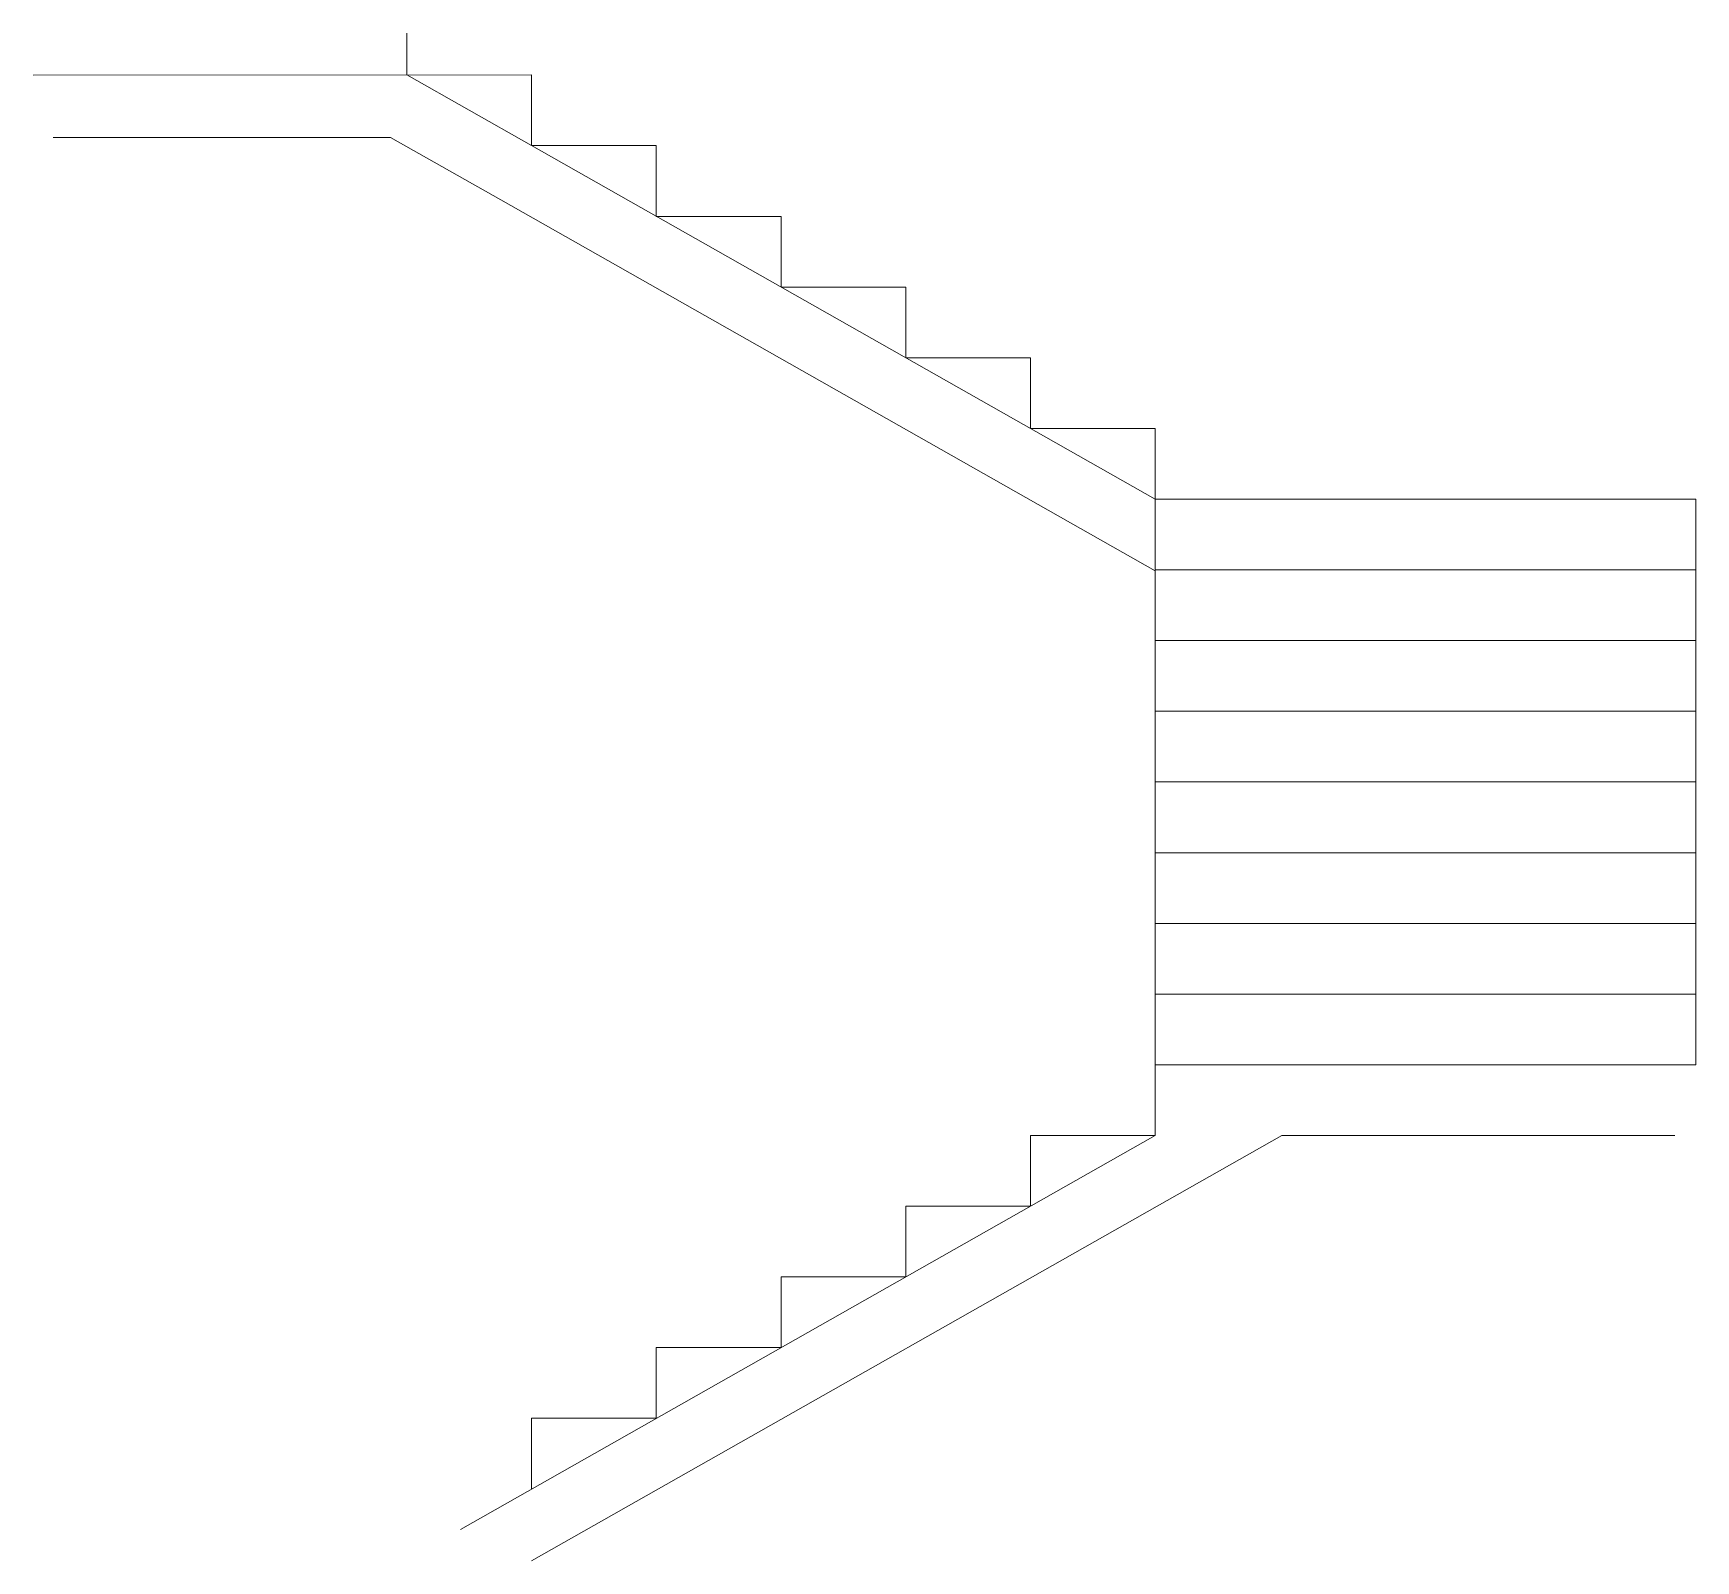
# Model space of a CAD drawing. Header units: millimetres. Extents: x 1415 to 3549, y 2194 to 4677.
# Drawn here: x 1896.026 to 1900.025, y 2289.089 to 2292.762 of the extents above; entities that cross this region are included whole.
import ezdxf

# ---------------------------------------------------------------- set-up
doc = ezdxf.new("R2010")
doc.units = ezdxf.units.MM
doc.layers.add('Layer4', color=7, linetype='Continuous', lineweight=15)

msp = doc.modelspace()

# ---------------------------------------------------------------- linework, layer by layer
at = {"layer": 'Layer4'}
for points in [[(1898.7246, 2291.4718), (1898.7246, 2291.6418), (1897.2246, 2292.4918), (1896.9246, 2292.6617), (1896.9246, 2292.762)], [(1897.2246, 2292.4918), (1897.2246, 2292.6618), (1896.0263, 2292.6616)], [(1896.8851, 2292.5117), (1896.0742, 2292.5116)], [(1898.7246, 2291.4693), (1898.7246, 2291.4693), (1897.1506, 2292.3613), (1896.8851, 2292.5117)], [(1897.5246, 2292.3218), (1897.5246, 2292.4918), (1897.2246, 2292.4918)], [(1897.8246, 2292.1518), (1897.8246, 2292.3218), (1897.5246, 2292.3218)], [(1898.1246, 2291.9818), (1898.1246, 2292.1518), (1897.8246, 2292.1518)], [(1898.4246, 2291.8118), (1898.4246, 2291.9818), (1898.1246, 2291.9818)], [(1898.7246, 2291.6418), (1898.7246, 2291.8118), (1898.4246, 2291.8118)], [(1898.7246, 2291.6418), (1900.0246, 2291.6418), (1900.0246, 2291.4718)], [(1898.7246, 2291.3018), (1900.0246, 2291.3018), (1900.0246, 2291.4718), (1898.7246, 2291.4718), (1898.7246, 2291.3018)], [(1898.7246, 2291.1318), (1900.0246, 2291.1318), (1900.0246, 2291.3018), (1898.7246, 2291.3018), (1898.7246, 2291.1318)], [(1898.7246, 2290.9618), (1900.0246, 2290.9618), (1900.0246, 2291.1318), (1898.7246, 2291.1318), (1898.7246, 2290.9618)], [(1898.7246, 2290.7918), (1900.0246, 2290.7918), (1900.0246, 2290.9618), (1898.7246, 2290.9618), (1898.7246, 2290.7918)], [(1898.7246, 2290.6218), (1900.0246, 2290.6218), (1900.0246, 2290.7918), (1898.7246, 2290.7918), (1898.7246, 2290.6218)], [(1898.7246, 2290.4518), (1900.0246, 2290.4518), (1900.0246, 2290.6218), (1898.7246, 2290.6218), (1898.7246, 2290.4518)], [(1898.7246, 2290.2818), (1900.0246, 2290.2818), (1900.0246, 2290.4518), (1898.7246, 2290.4518), (1898.7246, 2290.2818)], [(1898.7246, 2290.1118), (1898.7246, 2290.2818), (1898.7246, 2290.2818)], [(1898.7246, 2290.2818), (1900.0246, 2290.2818)], [(1897.0534, 2289.1648), (1898.7246, 2290.1118)], [(1897.2246, 2289.0893), (1899.0288, 2290.1118)], [(1898.4246, 2289.9418), (1898.4246, 2290.1118), (1898.7246, 2290.1118)], [(1899.0288, 2290.1118), (1899.9743, 2290.1118)], [(1898.1246, 2289.7718), (1898.1246, 2289.9418), (1898.4246, 2289.9418)], [(1897.8246, 2289.6018), (1897.8246, 2289.7718), (1898.1246, 2289.7718)], [(1897.5246, 2289.4318), (1897.5246, 2289.6018), (1897.8246, 2289.6018)], [(1897.2246, 2289.2618), (1897.2246, 2289.4318), (1897.5246, 2289.4318)]]:
    msp.add_lwpolyline(points, dxfattribs=at)

doc.saveas('drawing.dxf')
